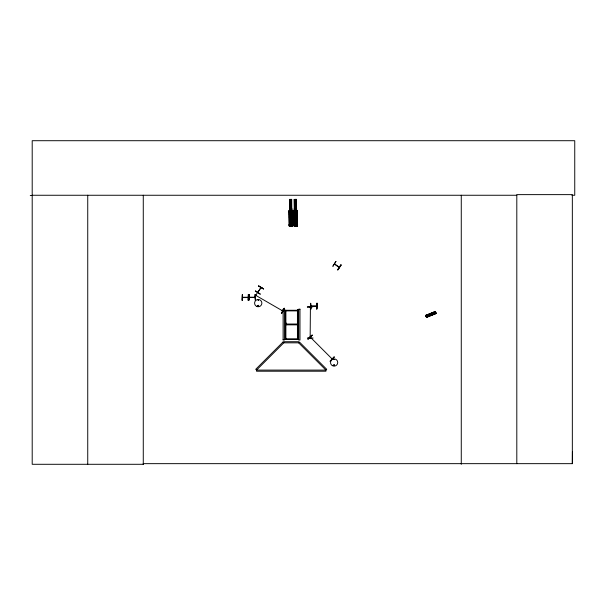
<?xml version="1.0" encoding="UTF-8"?>
<svg xmlns="http://www.w3.org/2000/svg" width="605" height="605" viewBox="0 0 605 605"><rect width="100%" height="100%" fill="white"/><g stroke="black" fill="none" stroke-linecap="round" stroke-linejoin="round"><path stroke-width="0.91" d="M310.115 337.235L310.153 337.968L310.41 307.128M571.922 195.256L574.75 195.256L574.75 140.708L32.201 140.708L32.201 464.292L143.355 464.292L143.279 463.657L572.338 463.657L572.421 451.958M256.512 295.527L256.028 295.225M331.593 358.712L332.16 358.946M331.593 358.803L332.084 358.871M339.292 267.221L334.565 263.893M257.685 305.684C258.653 307.688 258.955 304.292 257.775 305.563M257.836 305.827C258.872 304.527 258.411 307.234 257.896 305.737M258.547 300.118L257.927 300.201L258.509 300.05M258.728 305.956L258.486 305.374M333.809 359.506L334.429 359.589L333.847 359.43M333.582 365.065C334.709 367.258 334.671 363.174 333.62 365.344M310.38 307.529L310.38 307.128M310.115 337.446L310.38 337.953L310.38 337.446M290.582 225.219L291.035 225.241L290.589 225.899M261.042 287.7L257.806 292.351M248.088 297.547L242.401 297.607M249.381 297.229L255.151 297.199M311.008 306.017L316.77 305.986M254.44 297.789L257.329 292.782M281.355 313.329L284.214 308.3M281.537 313.435L284.395 308.406M255.454 290.854L260.279 294.03M260.914 287.481L260.74 288.124M257.836 292.298L260.884 287.526L260.823 288.041M263.606 288.819L258.585 285.946L263.591 288.842M335.926 261.443L332.841 266.344L335.904 261.428M337.643 269.709L340.963 264.982M337.817 269.838L341.137 265.103M334.399 365.488C334.497 363.938 333.189 365.919 334.293 365.511M248.088 297.516L242.492 297.524M307.945 339.012L312.218 335.102L307.93 338.997M308.126 339.193L312.188 335.079M310.675 337.416L310.259 337.091M330.073 361.14L334.164 357.048M290.634 225.877L291.028 225.877M283.11 309.745L285.394 310.274L297.925 310.274L298.688 309.745M425.731 315.477L435.426 311.598M425.769 315.576L435.479 311.734L425.814 315.697M425.867 315.825L435.57 311.968M425.905 315.923L435.623 312.089M425.98 316.097L426.2 316.642M426.275 316.823L435.955 312.898M426.306 316.899L436.016 313.057M426.351 317.012L436.069 313.178M426.396 317.126L436.114 313.292M426.457 317.285L436.144 313.367M436.19 313.481L426.51 317.406L425.67 315.341L435.373 311.462L436.205 313.526M255.945 295.467L282.611 310.879M242.544 297.259L248.088 297.252M255.129 297.471L249.381 297.426M316.755 306.259L311.068 306.274M290.551 209.61L290.733 209.194M295.52 209.315L295.444 209.708M295.535 225.877L295.928 225.877L295.565 225.257M310.304 337.129L332.107 358.939M310.501 337.643L310.161 337.272L310.146 337.908M298.688 339.458L283.11 339.458M295.739 199.378L296.412 199.37L296.518 209.814L294.302 209.852L294.234 199.408M294.189 199.408L296.261 199.385L296.374 209.822M289.606 200.467L291.534 200.444M294.348 200.467L296.276 200.444M289.613 201.17L291.542 201.147M294.355 201.17L296.284 201.147M289.629 202.229L291.557 202.214M294.37 202.229L296.291 202.214M289.636 203.174L291.565 203.151M294.378 203.174L296.306 203.151M289.651 204.233L291.58 204.21M294.385 204.233L296.314 204.21M289.697 208.778L291.625 208.755M294.438 208.778L296.367 208.755M289.379 209.08L291.95 209.05M294.121 209.08L296.692 209.05M289.379 209.164L291.95 209.133M294.121 209.164L296.692 209.133M292.321 210.404L288.986 210.449L289.152 226.111L292.495 226.058L292.321 210.404L292.427 226.058M293.879 210.449L297.221 210.404L297.38 226.058L294.053 226.111L293.879 210.449L294.121 226.111M289.228 212.037L292.117 212.007M294.121 212.037L297.017 212.007M289.235 213.096L292.124 213.066M294.136 213.096L297.025 213.066M289.25 214.692L292.147 214.654M294.151 214.692L297.04 214.654M289.266 216.098L292.154 216.068M294.166 216.098L297.055 216.068M289.281 217.687L292.177 217.656M294.181 217.687L297.07 217.656M289.356 224.508L292.253 224.478M294.257 224.508L297.153 224.478M288.88 224.962L292.737 224.916M293.78 224.962L297.637 224.916M288.887 225.083L292.737 225.037M293.78 225.083L297.637 225.037M295.482 225.219L295.936 225.211M295.482 225.241L295.936 225.241M307.355 306.985L313.14 306.667L307.355 307.03M313.14 338.029L307.363 337.983M30.25 195.483L32.201 195.476M32.201 195.256L516.806 195.256M249.381 294.438L249.063 300.216L249.305 294.438M255.484 300.216L255.166 294.438L255.461 300.216M311.008 309.011L310.683 303.226L310.925 309.011M285.878 310.879L297.441 310.879M285.878 323.425L286.362 323.425L285.878 322.82M285.878 324.03L297.441 324.03M285.878 324.235L286.362 324.235L285.878 323.63M285.878 324.847L297.441 324.847M285.878 338.808L297.441 338.808M339.125 267.395L334.512 264.173M282.255 310.395L282.671 310.599M282.157 310.569L282.611 310.834M258.6 285.908L263.477 289.016M255.295 291.103L260.165 294.212M285.878 338.203L286.362 338.808M426.608 316.286L426.177 316.211M434.443 311.991L435.154 313.783M433.785 312.256L434.503 314.048M432.802 312.649L433.513 314.441M431.925 312.997L432.643 314.789M430.942 313.39L431.66 315.182M426.722 315.084L427.433 316.869M426.321 314.895L427.281 317.285M297.153 210.404L297.32 226.058M297.025 210.404L297.168 226.066M297.01 226.066L296.843 210.404L296.942 226.066M296.654 211.326L296.647 215.932M296.669 217.777L296.821 226.066M296.601 226.073L296.458 210.411L296.571 226.073M296.231 209.822L296.11 199.378L296.148 209.822M296.231 211.334L296.268 215.94M296.284 217.785L296.435 225.151M295.868 199.378L296.019 209.822M296.163 226.073L295.278 226.081M295.747 199.378L295.898 209.822M294.854 199.4L294.93 209.844M294.824 209.844L294.695 199.4L294.673 209.844M294.907 211.364L294.885 215.97M294.975 217.808L294.99 225.181M294.491 199.4L294.552 209.844M294.332 199.4L294.446 209.852M294.522 211.364L294.506 215.97M294.597 217.815L294.605 225.181M294.393 215.97L294.325 210.449L294.423 225.189M294.416 217.815L294.499 226.096M294.106 210.449L294.302 226.111M292.124 210.404L292.268 226.066M291.943 210.404L292.056 226.066L291.769 211.326M291.64 209.822L291.3 199.378M291.701 211.326L291.807 215.932M291.769 217.777L291.92 226.066M291.534 210.411L291.731 226.066M291.436 215.94L291.391 211.334L291.368 215.94M291.542 225.151L291.459 217.785L291.466 225.151M291.134 199.378L291.285 209.822M291.043 199.378L291.118 209.822L290.997 199.378M291.262 226.073L290.377 226.081M290.967 209.829L290.377 209.829M289.976 199.4L290.105 209.844M290.082 217.808L290.158 225.181L290.007 217.808M289.939 209.844L289.742 199.4L289.734 209.852M289.803 210.442L289.916 226.104M289.598 199.4L289.606 209.852M289.629 211.364L289.674 215.97L289.568 211.364M289.697 217.815L289.78 225.181L289.636 217.815M289.424 210.449L289.598 226.096M289.235 210.449L289.409 226.111L289.182 210.449M310.146 307.068L310.153 307.59M248.232 294.491L248.307 300.277M242.333 294.529L242.408 300.314M572.338 463.657L572.338 194.629L516.806 194.629L516.806 463.657M461.267 195.256L461.267 464.292M316.831 303.226L316.869 309.011M297.925 310.274L297.925 339.413M297.441 309.465L297.441 339.413M285.878 310.274L285.878 339.413M285.394 310.274L285.394 339.413M255.204 294.438L255.204 300.216M143.272 195.256L143.272 464.292M87.74 195.256L87.74 464.292M431.365 314.025C432.083 315.591 432.492 312.732 431.365 314.025M290.188 203.582C290.733 205.216 291.451 202.418 290.188 203.582M290.098 216.719C290.907 219.161 291.988 214.964 290.098 216.719M294.93 203.582C295.474 205.216 296.193 202.418 294.93 203.582M294.998 216.719C295.807 219.161 296.889 214.964 294.998 216.719M284.146 308.263L281.559 313.443L284.146 308.263M340.902 264.937L337.84 269.853L340.902 264.937M334.111 356.995L330.277 361.336L334.111 356.995M282.989 342.037L255.734 369.3L256.528 370.094L325.913 370.094L326.708 369.3L299.445 342.037L298.651 342.831L283.783 342.831L256.528 370.094L256.528 371.213L325.913 371.213L325.913 370.094L298.651 342.831L298.651 341.712L283.783 341.712L283.783 342.831L282.989 342.037M291.678 199.37L289.447 199.408L289.561 209.852L291.791 209.814L291.678 199.37M242.408 294.529L242.129 300.314L242.408 294.529M248.511 294.491L248.232 300.277L248.511 294.491M317.111 303.226L316.786 309.011L317.111 303.226M284.395 309.185L283.11 309.185L283.11 340.025L284.395 340.025L284.395 309.185M299.974 309.185L298.688 309.185L298.688 340.025L299.974 340.025L299.974 309.185M294.869 226.104L294.665 210.442L294.809 226.104M290.241 209.844L290.128 199.4L290.234 209.844M290.06 215.97L290.007 211.364L289.992 215.97M332.319 365.632A3.607 3.607 0 0 0 337.734 362.508A3.607 3.607 0 0 0 332.319 359.385A3.607 3.607 0 0 0 332.319 365.632M256.399 306.289A3.66 3.66 0 0 0 261.882 303.12A3.66 3.66 0 0 0 256.399 299.959A3.66 3.66 0 0 0 256.399 306.289"/></g></svg>
